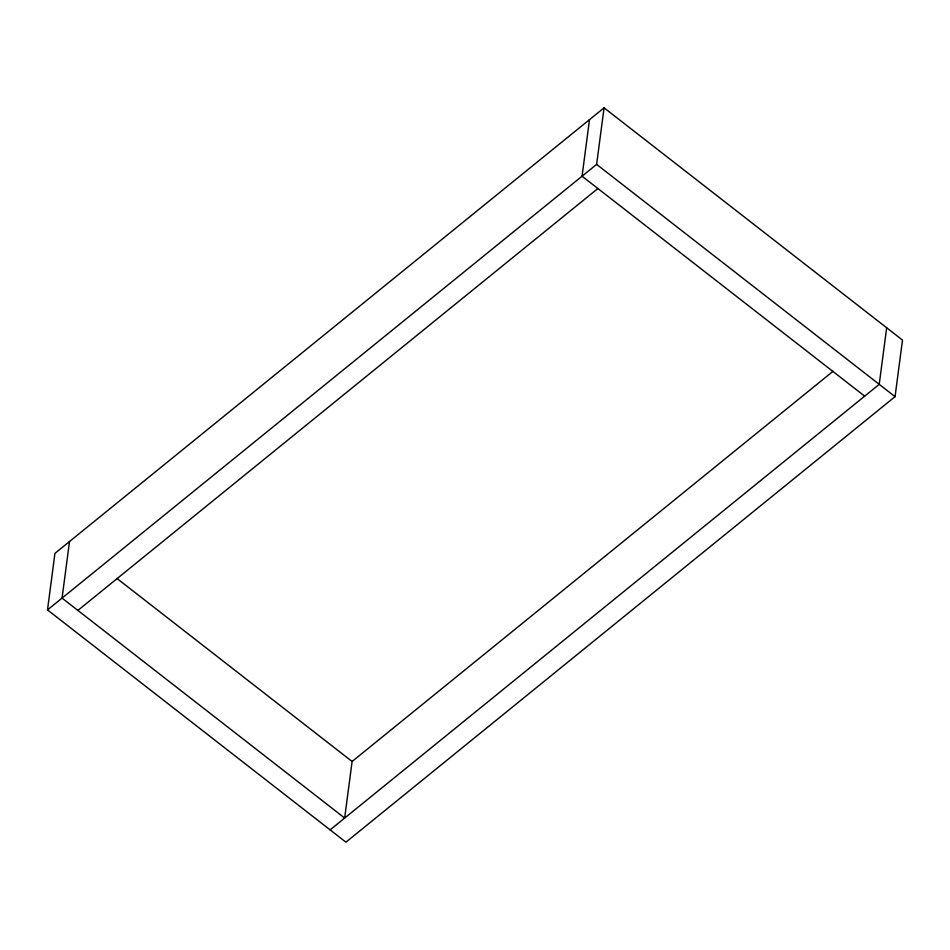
<?xml version="1.0" encoding="UTF-8"?>
<svg xmlns="http://www.w3.org/2000/svg" width="950" height="950" viewBox="0 0 950 950"><rect width="100%" height="100%" fill="white"/><g stroke="black" fill="none" stroke-linecap="round" stroke-linejoin="round"><path stroke-width="1.43" d="M47.5 609.912L54.946 553.339L604.069 107.825L902.5 340.088L895.054 396.661L345.931 842.175L47.5 609.912L596.624 164.386L604.069 107.825M69.504 541.524L62.059 598.096L344.66 818.045L352.106 761.484L832.996 371.319M589.511 119.629L582.065 176.201L864.666 396.15M886.671 327.774L879.225 384.346L330.101 829.861M77.888 610.411L597.894 188.516M596.624 164.386L895.054 396.661M116.921 578.431L352.106 761.484"/></g></svg>
